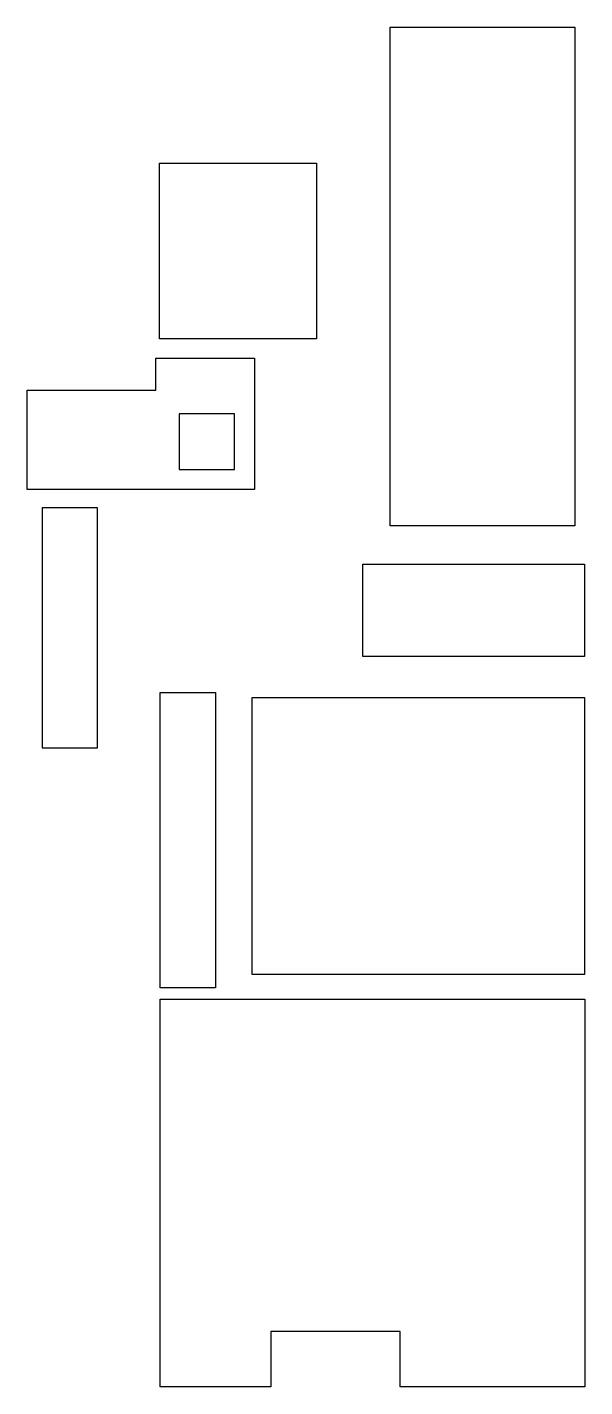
# Model space of a CAD drawing. Header units: millimetres. Extents: x 0 to 6, y 1 to 15.7.
import ezdxf

# ---------------------------------------------------------------- set-up
doc = ezdxf.new("R2010")
doc.units = ezdxf.units.MM
doc.layers.add('AREE LEONARDO', color=250, linetype='Continuous', lineweight=15)

msp = doc.modelspace()

# ---------------------------------------------------------------- linework, layer by layer
at = {"layer": 'AREE LEONARDO', "color": 5, "lineweight": 30, "flags": 128}
for points in [[(3.929, 15.695), (5.929, 15.695), (5.929, 10.295), (3.929, 10.295), (3.929, 15.695)], [(3.636, 9.878), (6.036, 9.878), (6.036, 8.878), (3.636, 8.878), (3.636, 9.878)], [(1.44, 8.489), (2.04, 8.489), (2.04, 5.289), (1.44, 5.289), (1.44, 8.489)], [(2.436, 8.435), (6.011, 8.435), (6.036, 8.435), (6.036, 5.435), (2.436, 5.435), (2.436, 8.435)], [(1.439, 5.167), (6.039, 5.167), (6.039, 0.967), (4.039, 0.967), (4.039, 1.567), (2.639, 1.567), (2.639, 0.967), (1.439, 0.967), (1.439, 5.167)]]:
    msp.add_lwpolyline(points, dxfattribs=at)
at = {"layer": 'AREE LEONARDO', "color": 3, "lineweight": 30}
msp.add_lwpolyline([(1.433, 14.223), (3.132, 14.223), (3.132, 12.318), (1.433, 12.318)], close=True, dxfattribs=at)
at = {"layer": 'AREE LEONARDO', "color": 6, "lineweight": 30, "flags": 128}
msp.add_lwpolyline([(2.462, 10.688), (0, 10.688), (0, 11.763), (1.392, 11.763), (1.392, 12.108), (2.462, 12.108)], close=True, dxfattribs=at)
at = {"layer": 'AREE LEONARDO', "color": 1, "lineweight": 30, "flags": 128}
msp.add_lwpolyline([(1.644, 11.505), (1.644, 10.905), (2.244, 10.905), (2.244, 11.505), (1.644, 11.505)], dxfattribs=at)
at = {"layer": 'AREE LEONARDO', "color": 5, "lineweight": 30}
msp.add_lwpolyline([(0.762, 10.489), (0.162, 10.489), (0.162, 7.889), (0.762, 7.889)], close=True, dxfattribs=at)

doc.saveas('drawing.dxf')
